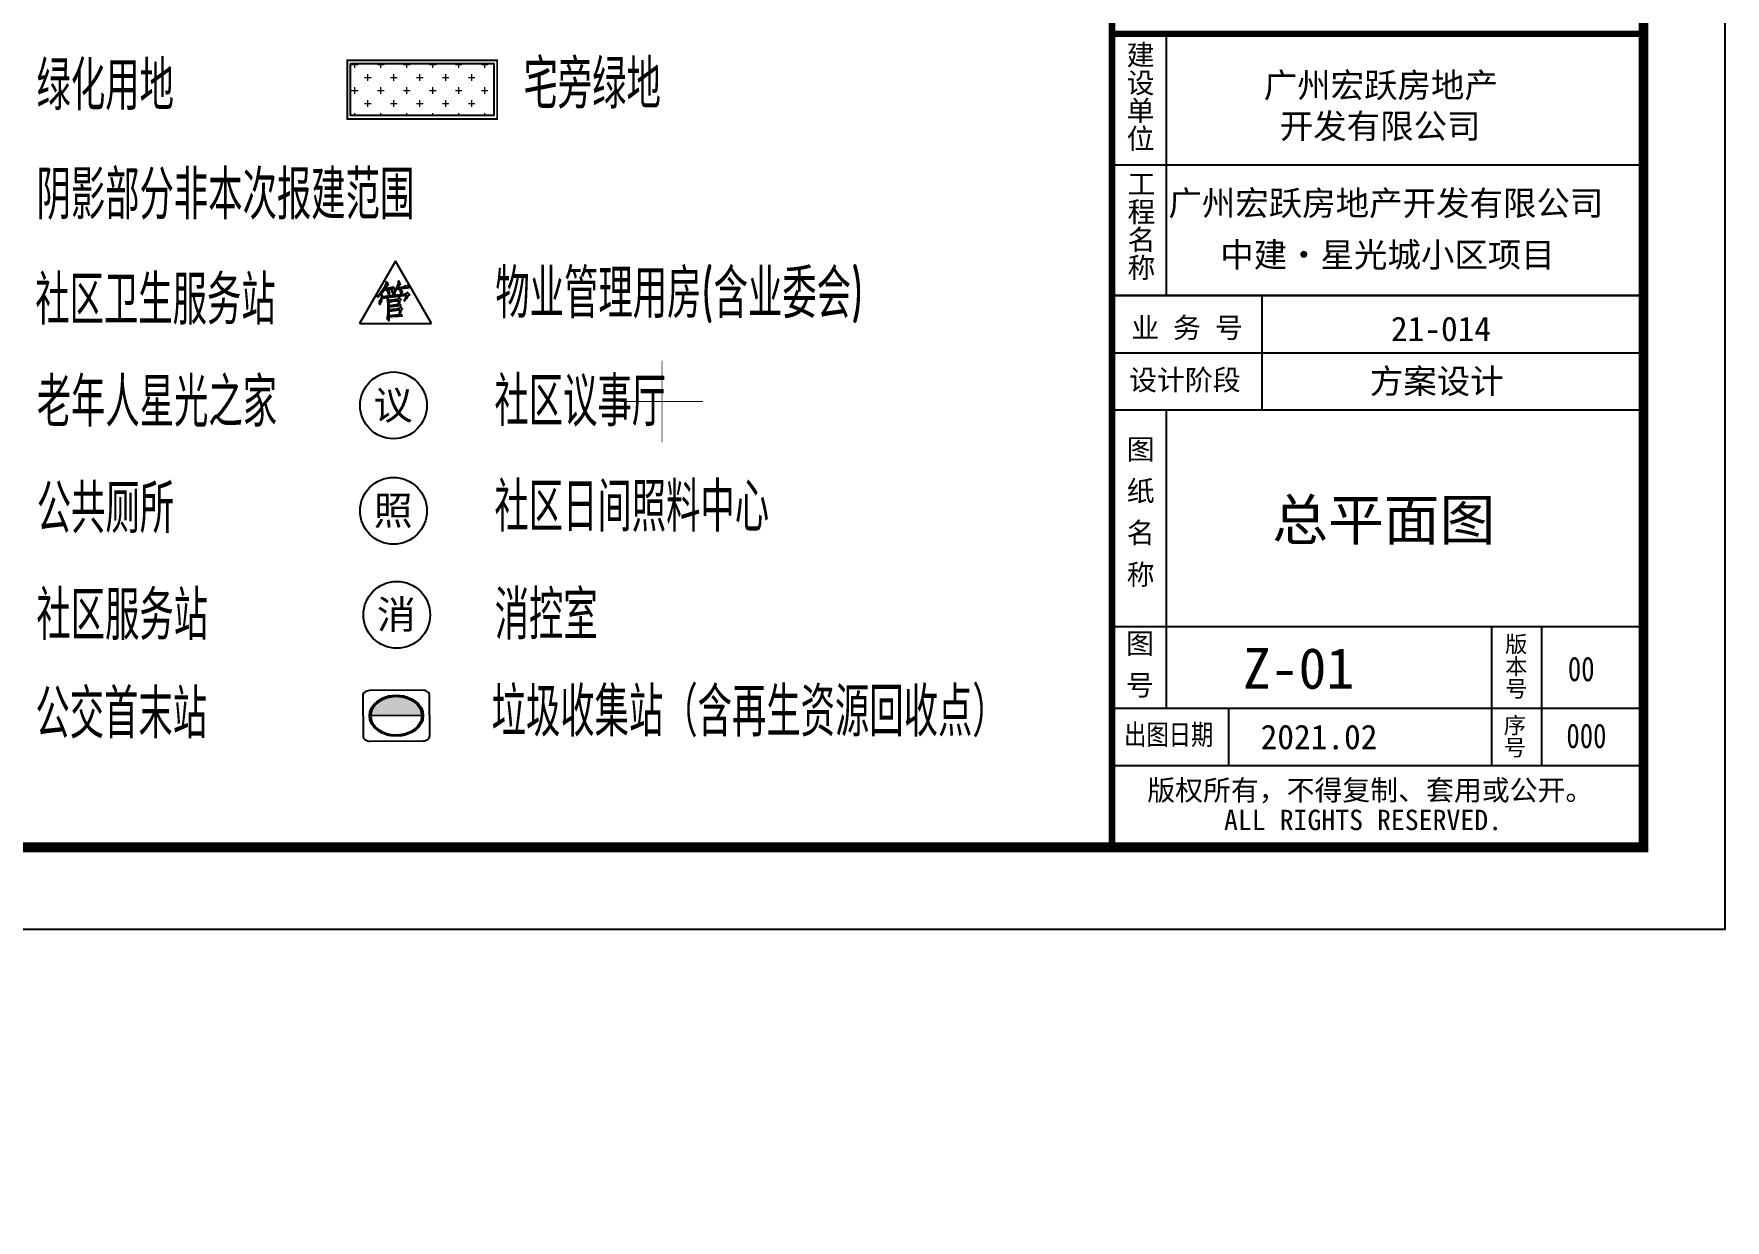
# Model space of a CAD drawing. Extents: x -83084 to 31773731, y -158416 to 241421036.
# Drawn here: x 32261.6 to 32365, y 240999.9 to 241072.5 of the extents above; entities that cross this region are included whole.
import ezdxf
from ezdxf.xclip import XClip

# ---------------------------------------------------------------- set-up
doc = ezdxf.new("R2010")
doc.units = 0
doc.header["$LTSCALE"] = 1000
doc.header["$MEASUREMENT"] = 0
doc.header["$XCLIPFRAME"] = 0
doc.linetypes.add('10010', pattern=[0])
for name, color, linetype in [('1', 255, 'Continuous'), ('LANDSCAPE', 123, 'Continuous'), ('PUB_TEXT', 7, 'Continuous'), ('TITEXT', 7, 'Continuous'), ('TITLIN', 7, 'Continuous'), ('TITLIN1', 7, 'Continuous'), ('文字', 7, 'Continuous'), ('设施点', 7, 'Continuous')]:
    doc.layers.add(name, color=color, linetype=linetype)
doc.layers.add('A-ANNO-TABS-TEXT', color=7, linetype='Continuous', lineweight=15)
doc.layers.add('G-ENVT-GREN-FACI', color=71, linetype='Continuous', lineweight=9)
doc.layers.add('地形', color=7, linetype='Continuous', true_color=0x323232)
doc.styles.add('-黑体', font='simhei.ttf', dxfattribs={"width": 0.7})
doc.styles.add('ACHT', font='simhei.ttf')
doc.styles.add('DIM_3-1', font='tssdeng.shx', dxfattribs={"width": 0.7, "height": 3, "bigfont": 'hztxt.shx'})
doc.styles.add('TITLE', font='simhei.ttf')
doc.styles.add('TITXC', font='simhei.ttf')
doc.styles.add('TITXH', font='')
doc.styles.add('TITXV', font='')
doc.styles.get('TITXH').set_extended_font_data('@SimSun')
doc.styles.get('TITXV').set_extended_font_data('SimSun')

# ---------------------------------------------------------------- blocks, each defined once
blk = doc.blocks.new('jjjg')
blk.add_lwpolyline([(0, 480.18), (559, 480.18), (559, -119.54), (0, -119.54)], close=True)
blk = doc.blocks.new('*U36')
at = {"layer": '设施点', "linetype": 'Continuous'}
for p, q in [((-3.79, 5.62), (-5.32, 4.13)), ((-1.88, 6.58), (-3.79, 5.62)), ((0.23, 6.91), (-1.88, 6.58)), ((2.34, 6.58), (0.23, 6.91)), ((2.34, 6.58), (4.24, 5.62)), ((4.24, 5.62), (5.77, 4.13)), ((-6.32, 2.25), (-6.69, 0.15)), ((-6.69, 0.15), (7.15, 0.15)), ((-5.32, 4.13), (-6.32, 2.25)), ((5.77, 4.13), (6.77, 2.25)), ((6.77, 2.25), (7.15, 0.15))]:
    blk.add_line(p, q, dxfattribs=at)
for points in [[(-3.79, 5.62), (-5.32, 4.13), (5.77, 4.13)], [(-1.88, 6.58), (-3.79, 5.62), (4.24, 5.62)], [(0.23, 6.91), (-1.88, 6.58), (2.34, 6.58)], [(-6.32, 2.25), (-6.69, 0.15), (7.15, 0.15)], [(-6.69, 0.15), (-6.69, 0.15), (7.15, 0.15)], [(-5.32, 4.13), (-6.32, 2.25), (6.77, 2.25)]]:
    blk.add_solid(points, dxfattribs=at)
at = {"layer": '设施点', "linetype": 'Continuous', "extrusion": (0, 0, -1)}
for points in [[(3.79, 5.62), (-4.24, 5.62), (-5.77, 4.13)], [(1.88, 6.58), (-2.34, 6.58), (-4.24, 5.62)], [(6.32, 2.25), (-6.77, 2.25), (-7.15, 0.15)], [(5.32, 4.13), (-5.77, 4.13), (-6.77, 2.25)]]:
    blk.add_solid(points, dxfattribs=at)
blk = doc.blocks.new('*U37')
at = {"layer": '设施点', "linetype": 'Continuous'}
for p, q in [((-4.31, 5.59), (-5.64, 4.25)), ((-3.84, 5.59), (-5.18, 4.25)), ((-4.04, 5.86), (-4.31, 5.59)), ((-2.64, 6.57), (-4.04, 5.86)), ((-3.31, 5.86), (-3.84, 5.59)), ((-1.91, 6.57), (-3.31, 5.86)), ((-2.02, 6.89), (-2.64, 6.57)), ((-1.87, 6.91), (-2.02, 6.89)), ((0.09, 6.89), (-1.91, 6.57)), ((0.23, 7.24), (-1.87, 6.91)), ((0.23, 6.91), (0.09, 6.89)), ((2.33, 6.91), (0.23, 7.24)), ((0.23, 6.91), (0.37, 6.89)), ((0.37, 6.89), (2.37, 6.57)), ((2.33, 6.91), (2.47, 6.89)), ((2.37, 6.57), (3.77, 5.86)), ((2.47, 6.89), (3.09, 6.57)), ((3.09, 6.57), (4.49, 5.86)), ((3.77, 5.86), (4.3, 5.59)), ((4.3, 5.59), (5.63, 4.25)), ((4.49, 5.86), (4.76, 5.59)), ((4.76, 5.59), (6.1, 4.25)), ((-6.69, 2.13), (-7.03, -0.01)), ((-6.36, 2.13), (-6.7, -0.01)), ((-6.67, 2.23), (-6.69, 2.13)), ((-5.74, 4.06), (-6.67, 2.23)), ((-6.3, 2.23), (-6.36, 2.13)), ((-5.37, 4.06), (-6.3, 2.23)), ((-5.64, 4.25), (-5.74, 4.06)), ((-5.18, 4.25), (-5.37, 4.06)), ((5.63, 4.25), (5.83, 4.06)), ((5.83, 4.06), (6.76, 2.23)), ((6.1, 4.25), (6.2, 4.06)), ((6.2, 4.06), (7.13, 2.23)), ((6.76, 2.23), (6.81, 2.13)), ((6.81, 2.13), (7.15, -0.01)), ((7.13, 2.23), (7.14, 2.13)), ((7.14, 2.13), (7.48, -0.01)), ((-7.03, -0.01), (-6.69, -2.15)), ((-6.7, -0.01), (-6.36, -2.15)), ((-6.69, -2.15), (-6.67, -2.26)), ((-6.67, -2.26), (-5.74, -4.08)), ((-6.36, -2.15), (-6.3, -2.26)), ((-6.3, -2.26), (-5.37, -4.08)), ((-5.74, -4.08), (-5.64, -4.28)), ((-5.64, -4.28), (-4.31, -5.61)), ((-5.37, -4.08), (-5.18, -4.28)), ((-5.18, -4.28), (-3.84, -5.61)), ((5.63, -4.28), (4.3, -5.61)), ((6.1, -4.28), (4.76, -5.61)), ((5.83, -4.08), (5.63, -4.28)), ((6.76, -2.26), (5.83, -4.08)), ((6.2, -4.08), (6.1, -4.28)), ((7.13, -2.26), (6.2, -4.08)), ((6.81, -2.15), (6.76, -2.26)), ((7.15, -0.01), (6.81, -2.15)), ((7.14, -2.15), (7.13, -2.26)), ((7.48, -0.01), (7.14, -2.15)), ((-4.31, -5.61), (-4.04, -5.88)), ((-4.04, -5.88), (-2.64, -6.6)), ((-3.84, -5.61), (-3.31, -5.88)), ((-3.31, -5.88), (-1.91, -6.6)), ((-2.64, -6.6), (-2.02, -6.91)), ((-2.02, -6.91), (-1.87, -6.94)), ((-1.91, -6.6), (0.09, -6.91)), ((0.23, -7.27), (-1.87, -6.94)), ((2.33, -6.94), (0.23, -7.27)), ((2.37, -6.6), (0.37, -6.91)), ((2.47, -6.91), (2.33, -6.94)), ((3.77, -5.88), (2.37, -6.6)), ((3.09, -6.6), (2.47, -6.91)), ((4.49, -5.88), (3.09, -6.6)), ((4.3, -5.61), (3.77, -5.88)), ((4.76, -5.61), (4.49, -5.88))]:
    blk.add_line(p, q, dxfattribs=at)
for points in [[(-4.31, 5.59), (-5.64, 4.25), (-5.18, 4.25)], [(-4.04, 5.86), (-4.31, 5.59), (-3.84, 5.59)], [(-2.64, 6.57), (-4.04, 5.86), (-3.31, 5.86)], [(-2.02, 6.89), (-2.64, 6.57), (-1.91, 6.57)], [(-1.87, 6.91), (-2.02, 6.89), (0.09, 6.89)], [(0.23, 7.24), (-1.87, 6.91), (2.33, 6.91)], [(0.23, 6.91), (0.37, 6.89), (2.47, 6.89)], [(0.37, 6.89), (2.37, 6.57), (3.09, 6.57)], [(2.37, 6.57), (3.77, 5.86), (4.49, 5.86)], [(3.77, 5.86), (4.3, 5.59), (4.76, 5.59)], [(4.3, 5.59), (5.63, 4.25), (6.1, 4.25)], [(-6.69, 2.13), (-7.03, -0.01), (-6.7, -0.01)], [(-6.67, 2.23), (-6.69, 2.13), (-6.36, 2.13)], [(-5.74, 4.06), (-6.67, 2.23), (-6.3, 2.23)], [(-5.64, 4.25), (-5.74, 4.06), (-5.37, 4.06)], [(5.63, 4.25), (5.83, 4.06), (6.2, 4.06)], [(5.83, 4.06), (6.76, 2.23), (7.13, 2.23)], [(6.76, 2.23), (6.81, 2.13), (7.14, 2.13)], [(6.81, 2.13), (7.15, -0.01), (7.48, -0.01)], [(-7.03, -0.01), (-6.69, -2.15), (-6.36, -2.15)], [(-6.69, -2.15), (-6.67, -2.26), (-6.3, -2.26)], [(-6.67, -2.26), (-5.74, -4.08), (-5.37, -4.08)], [(-5.74, -4.08), (-5.64, -4.28), (-5.18, -4.28)], [(-5.64, -4.28), (-4.31, -5.61), (-3.84, -5.61)], [(5.63, -4.28), (4.3, -5.61), (4.76, -5.61)], [(5.83, -4.08), (5.63, -4.28), (6.1, -4.28)], [(6.76, -2.26), (5.83, -4.08), (6.2, -4.08)], [(6.81, -2.15), (6.76, -2.26), (7.13, -2.26)], [(7.15, -0.01), (6.81, -2.15), (7.14, -2.15)], [(-4.31, -5.61), (-4.04, -5.88), (-3.31, -5.88)], [(-4.04, -5.88), (-2.64, -6.6), (-1.91, -6.6)], [(-2.64, -6.6), (-2.02, -6.91), (0.09, -6.91)], [(-2.02, -6.91), (-1.87, -6.94), (0.23, -6.94)], [(0.37, -6.91), (0.23, -6.94), (2.33, -6.94)], [(2.37, -6.6), (0.37, -6.91), (2.47, -6.91)], [(3.77, -5.88), (2.37, -6.6), (3.09, -6.6)], [(4.3, -5.61), (3.77, -5.88), (4.49, -5.88)]]:
    blk.add_solid(points, dxfattribs=at)
at = {"layer": '设施点', "linetype": 'Continuous', "extrusion": (0, 0, -1)}
for points in [[(4.31, 5.59), (3.84, 5.59), (5.18, 4.25)], [(4.04, 5.86), (3.31, 5.86), (3.84, 5.59)], [(2.64, 6.57), (1.91, 6.57), (3.31, 5.86)], [(2.02, 6.89), (-0.09, 6.89), (1.91, 6.57)], [(1.87, 6.91), (-0.23, 6.91), (-0.09, 6.89)], [(-0.23, 6.91), (-2.33, 6.91), (-2.47, 6.89)], [(-0.37, 6.89), (-2.47, 6.89), (-3.09, 6.57)], [(-2.37, 6.57), (-3.09, 6.57), (-4.49, 5.86)], [(-3.77, 5.86), (-4.49, 5.86), (-4.76, 5.59)], [(-4.3, 5.59), (-4.76, 5.59), (-6.1, 4.25)], [(6.69, 2.13), (6.36, 2.13), (6.7, -0.01)], [(6.67, 2.23), (6.3, 2.23), (6.36, 2.13)], [(5.74, 4.06), (5.37, 4.06), (6.3, 2.23)], [(5.64, 4.25), (5.18, 4.25), (5.37, 4.06)], [(-5.63, 4.25), (-6.1, 4.25), (-6.2, 4.06)], [(-5.83, 4.06), (-6.2, 4.06), (-7.13, 2.23)], [(-6.76, 2.23), (-7.13, 2.23), (-7.14, 2.13)], [(-6.81, 2.13), (-7.14, 2.13), (-7.48, -0.01)], [(7.03, -0.01), (6.7, -0.01), (6.36, -2.15)], [(6.69, -2.15), (6.36, -2.15), (6.3, -2.26)], [(6.67, -2.26), (6.3, -2.26), (5.37, -4.08)], [(5.74, -4.08), (5.37, -4.08), (5.18, -4.28)], [(5.64, -4.28), (5.18, -4.28), (3.84, -5.61)], [(-5.63, -4.28), (-6.1, -4.28), (-4.76, -5.61)], [(-5.83, -4.08), (-6.2, -4.08), (-6.1, -4.28)], [(-6.76, -2.26), (-7.13, -2.26), (-6.2, -4.08)], [(-6.81, -2.15), (-7.14, -2.15), (-7.13, -2.26)], [(-7.15, -0.01), (-7.48, -0.01), (-7.14, -2.15)], [(4.31, -5.61), (3.84, -5.61), (3.31, -5.88)], [(4.04, -5.88), (3.31, -5.88), (1.91, -6.6)], [(2.64, -6.6), (1.91, -6.6), (-0.09, -6.91)], [(2.02, -6.91), (-0.09, -6.91), (-0.23, -6.94)], [(1.87, -6.94), (-2.33, -6.94), (-0.23, -7.27)], [(-0.37, -6.91), (-2.47, -6.91), (-2.33, -6.94)], [(-2.37, -6.6), (-3.09, -6.6), (-2.47, -6.91)], [(-3.77, -5.88), (-4.49, -5.88), (-3.09, -6.6)], [(-4.3, -5.61), (-4.76, -5.61), (-4.49, -5.88)]]:
    blk.add_solid(points, dxfattribs=at)
blk = doc.blocks.new('垃圾压缩站')
at = {"layer": '设施点'}
blk.add_lwpolyline([(-8.77, 7.18), (-8.77, -7.21, 0.414214), (-6.97, -9.01), (7.42, -9.01, 0.414214), (9.22, -7.21), (9.22, 7.18, 0.414214), (7.42, 8.98), (-6.97, 8.98, 0.414214)], format="xyb", close=True, dxfattribs=at)
at = {"layer": '设施点', "const_width": 0.21}
blk.add_lwpolyline([(-6.69, 0.15), (7.15, 0.15)], dxfattribs=at)
at = {"layer": '设施点'}
for radius in [7.26, 6.92]:
    blk.add_circle((0.23, -0.01), radius, dxfattribs=at)
at = {"layer": '设施点', "linetype": 'Continuous'}
for name in ['*U37', '*U36']:
    blk.add_blockref(name, (0, 0), dxfattribs=at)
blk = doc.blocks.new('A$C698B214E')
for p, q in [((2.126, 3.681), (0, 0)), ((4.251, 0), (2.126, 3.681)), ((0, 0), (4.251, 0))]:
    blk.add_line(p, q)
for points in [[(1.734, 1.689), (1.755, 1.721), (1.765, 1.752), (1.797, 1.784), (1.797, 1.815), (1.765, 1.858), (1.723, 1.931), (1.702, 1.952), (1.66, 2.005), (1.755, 2.016), (1.829, 2.026), (1.965, 2.047), (2.081, 2.058), (2.071, 2.079), (2.06, 2.089), (2.018, 2.131), (1.987, 2.142), (1.902, 2.121), (1.818, 2.1), (1.755, 2.089), (1.692, 2.079), (1.607, 2.058), (1.513, 2.047), (1.565, 2.131), (1.618, 2.205), (1.66, 2.258), (1.692, 2.279), (1.692, 2.311), (1.671, 2.353), (1.628, 2.416), (1.597, 2.469), (1.576, 2.469), (1.565, 2.395), (1.544, 2.311), (1.502, 2.205), (1.449, 2.11), (1.333, 1.921), (1.228, 1.784), (1.196, 1.752), (1.165, 1.71), (1.102, 1.657), (1.038, 1.594), (1.081, 1.552), (1.165, 1.636), (1.249, 1.731), (1.354, 1.847), (1.46, 1.973), (1.597, 1.994), (1.649, 1.9), (1.681, 1.836), (1.692, 1.773), (1.713, 1.689), (1.734, 1.689), (1.734, 1.689)], [(2.461, 1.763), (2.503, 1.794), (2.524, 1.826), (2.534, 1.847), (2.534, 1.858), (2.387, 2.047), (2.513, 2.068), (2.608, 2.079), (2.682, 2.089), (2.745, 2.1), (2.829, 2.11), (2.935, 2.121), (2.924, 2.142), (2.914, 2.163), (2.85, 2.216), (2.808, 2.226), (2.703, 2.195), (2.598, 2.153), (2.44, 2.121), (2.26, 2.11), (2.303, 2.174), (2.345, 2.237), (2.376, 2.279), (2.418, 2.321), (2.408, 2.342), (2.387, 2.384), (2.355, 2.447), (2.324, 2.5), (2.292, 2.479), (2.292, 2.426), (2.282, 2.363), (2.25, 2.289), (2.218, 2.195), (2.124, 2.005), (2.029, 1.847), (1.923, 1.942), (1.892, 1.931), (1.934, 1.847), (1.965, 1.752), (1.987, 1.7), (2.008, 1.647), (1.354, 1.573), (1.344, 1.71), (1.312, 1.71), (1.302, 1.563), (1.26, 1.436), (1.207, 1.352), (1.154, 1.31), (1.154, 1.257), (1.165, 1.194), (1.175, 1.141), (1.196, 1.12), (1.218, 1.131), (1.228, 1.152), (1.249, 1.194), (1.27, 1.247), (1.312, 1.373), (1.344, 1.489), (2.766, 1.668), (2.734, 1.584), (2.692, 1.468), (2.671, 1.426), (2.629, 1.362), (2.682, 1.341), (2.724, 1.415), (2.777, 1.478), (2.829, 1.573), (2.871, 1.615), (2.903, 1.657), (2.956, 1.689), (2.956, 1.7), (2.966, 1.7), (2.945, 1.721), (2.903, 1.773), (2.85, 1.815), (2.829, 1.836), (2.819, 1.826), (2.798, 1.794), (2.766, 1.752), (2.745, 1.742), (2.692, 1.731), (2.608, 1.721), (2.503, 1.7), (2.366, 1.678), (2.239, 1.668), (2.06, 1.647), (2.071, 1.678), (2.081, 1.7), (2.102, 1.742), (2.102, 1.763), (2.06, 1.805), (2.102, 1.868), (2.134, 1.91), (2.176, 1.963), (2.208, 2.026), (2.334, 2.047), (2.366, 1.984), (2.397, 1.91), (2.418, 1.836), (2.45, 1.763), (2.461, 1.763), (2.461, 1.763)], [(2.44, 1.067), (2.44, 1.078), (2.429, 1.099), (2.397, 1.12), (2.366, 1.152), (2.376, 1.247), (2.387, 1.32), (2.397, 1.352), (2.408, 1.373), (2.429, 1.394), (2.45, 1.405), (2.45, 1.415), (2.461, 1.426), (2.45, 1.436), (2.408, 1.478), (2.355, 1.51), (2.345, 1.52), (2.324, 1.51), (2.303, 1.478), (2.282, 1.447), (2.26, 1.426), (2.218, 1.426), (2.166, 1.415), (2.102, 1.405), (2.029, 1.394), (1.871, 1.373), (1.744, 1.352), (1.66, 1.478), (1.639, 1.468), (1.649, 1.373), (1.66, 1.257), (1.671, 1.131), (1.671, 1.015), (1.671, 0.52), (1.66, 0.467), (1.649, 0.404), (1.639, 0.351), (1.618, 0.309), (1.628, 0.288), (1.671, 0.235), (1.692, 0.214), (1.713, 0.183), (1.744, 0.183), (1.744, 0.383), (1.944, 0.404), (2.124, 0.425), (2.313, 0.435), (2.513, 0.456), (2.513, 0.467), (2.513, 0.478), (2.471, 0.509), (2.429, 0.541), (2.429, 0.593), (2.45, 0.688), (2.461, 0.762), (2.471, 0.794), (2.492, 0.815), (2.513, 0.836), (2.524, 0.846), (2.534, 0.867), (2.524, 0.888), (2.471, 0.931), (2.45, 0.952), (2.44, 0.962), (2.418, 0.952), (2.387, 0.909), (2.366, 0.888), (2.355, 0.878), (2.324, 0.878), (2.26, 0.867), (2.166, 0.846), (2.029, 0.825), (1.976, 0.825), (1.913, 0.815), (1.839, 0.804), (1.744, 0.794), (1.744, 0.983), (2.44, 1.067), (2.44, 1.067)], [(1.744, 1.268), (1.913, 1.299), (2.113, 1.331), (2.197, 1.341), (2.303, 1.341), (2.282, 1.12), (1.744, 1.036), (1.744, 1.268), (1.744, 1.268)], [(2.334, 0.52), (1.744, 0.456), (1.744, 0.72), (2.366, 0.804), (2.334, 0.52), (2.334, 0.52)]]:
    blk.add_lwpolyline(points)
blk = doc.blocks.new('2018101318123984')
at = {"layer": '文字'}
blk.add_circle((0, 0), 3.5, dxfattribs=at)
at = {"layer": '文字', "style": '-黑体'}
blk.add_attdef('厕', (-2.09, -1.47), '', height=3, dxfattribs=at)
blk = doc.blocks.new('ysdx12')
at = {"layer": '地形', "linetype": '10010', "lineweight": -3, "ltscale": 0.5, "const_width": 0.06}
for points in [[(275.93, -68.73), (275.93, -63.73)], [(273.43, -66.23), (278.43, -66.23)]]:
    blk.add_lwpolyline(points, dxfattribs=at)
blk = doc.blocks.new('TITLEA')
at = {"layer": 'TITLIN'}
for p, q in [((-5836, 9950), (-5836, 6750)), ((-6500, 8350), (0, 8350)), ((-4668, 6750), (-4668, 5350)), ((-6500, 6050), (0, 6050)), ((-6500, 5350), (0, 5350)), ((-5836, 5350), (-5836, 1700)), ((-6500, 2700), (0, 2700)), ((-1858, 2700), (-1858, 1000)), ((-1247, 2700), (-1247, 1000)), ((-6500, 1700), (0, 1700)), ((-5073, 1700), (-5073, 1000)), ((-6500, 1000), (0, 1000))]:
    blk.add_line(p, q, dxfattribs=at)
for points, const_width in [([(-6500, 21532), (-6500, 0)], 80), ([(-6500, 9950), (0, 9950)], 80), ([(-6500, 6750), (0, 6750)], 30)]:
    blk.add_lwpolyline(points, dxfattribs=dict(at, const_width=const_width))
at = {"layer": 'TITEXT', "style": 'TITXH'}
for s, height, p in [('建设单位', 250, (-6280, 9867)), ('工程名称', 250, (-6269, 8289)), ('图 纸 名 称', 250, (-6279, 5045)), ('图 号', 250, (-6287, 2669)), ('版本号', 200, (-1659, 2625)), ('序号', 200, (-1676, 1633))]:
    blk.add_text(s, height=height, rotation=270, dxfattribs=at).set_placement(p)
at = {"layer": 'TITEXT'}
for s, style, p in [('业 务 号', 'TITXV', (-6264, 6231)), ('设计阶段', 'TITXV', (-6290, 5592)), ('版权所有，不得复制、套用或公开。', 'TITLE', (-6069, 574)), ('ALL RIGHTS RESERVED.', 'TITLE', (-5130, 210))]:
    blk.add_text(s, height=250, dxfattribs=dict(at, style=style)).set_placement(p)
at = {"layer": 'TITEXT', "style": 'TITXV', "width": 0.8}
blk.add_text('出图日期', height=250, dxfattribs=at).set_placement((-6352, 1254))

msp = doc.modelspace()

# ---------------------------------------------------------------- linework, layer by layer
at = {"const_width": 0.118}
msp.add_lwpolyline([(32280.75, 241070.86), (32289.92, 241070.86), (32289.92, 241067.28), (32280.75, 241067.28)], close=True, dxfattribs=at)
msp.add_lwpolyline([(32280.95, 241070.66), (32289.72, 241070.66), (32289.72, 241067.48), (32280.95, 241067.48)], close=True)

# ---------------------------------------------------------------- block references
for name, p, xscale, yscale, zscale, rotation in [('A$C698B214E', (32281.5, 241054.77), 1.035346312932408, 1.035346312932408, 1.035346312932408, 359.9637120879023), ('垃圾压缩站', (32283.7, 241030.78), 0.2268434381701709, 0.171872193902731, 0.2268434381701709, 0.3337744042611265)]:
    msp.add_blockref(name, p, dxfattribs=dict(xscale=xscale, yscale=yscale, zscale=zscale, rotation=rotation))
at = {"layer": 'LANDSCAPE', "xscale": 0.5830878768377006, "yscale": 0.5830878768377006, "zscale": 0.5830878768377006}
for p, values in [((32283.58, 241049.76), {'厕': '议'}), ((32283.58, 241043.31), {'厕': '照'}), ((32283.78, 241036.95), {'厕': '消'})]:
    msp.add_blockref('2018101318123984', p, dxfattribs=at).add_auto_attribs(values)
at = {"layer": 'PUB_TEXT'}
ref = msp.add_blockref('jjjg', (31796.02, 241027.73), dxfattribs=at)
XClip(ref).set_block_clipping_path([(-13.0000000003, -5.0000000001), (531.4999999997, 405.4999999999)])

# ---------------------------------------------------------------- texts
at = {"layer": '1'}
for s, height, style, p in [('广州宏跃房地产', 1.5, 'TITXC', (32336.8, 241068.59)), ('开发有限公司', 1.5, 'TITXC', (32337.78, 241066.09)), ('广州宏跃房地产开发有限公司', 1.5, 'TITXC', (32330.97, 241061.38)), ('中建·星光城小区项目', 1.5, 'TITXC', (32334.14, 241058.22)), ('21-014', 1.5, 'TITXC', (32344.58, 241053.69)), ('方案设计', 1.5, 'TITXC', (32343.29, 241050.49)), ('总平面图', 2.5, 'ACHT', (32337.32, 241041.51)), ('Z-01', 2.5, 'TITXC', (32335.53, 241032.43)), ('2021.02', 1.5, 'ACHT', (32336.61, 241028.73))]:
    msp.add_text(s, height=height, dxfattribs=dict(at, style=style)).set_placement(p)
at = {"layer": '1', "style": 'ACHT', "width": 0.8}
for s, p in [('00', (32355.4, 241032.89)), ('000', (32355.31, 241028.8))]:
    msp.add_text(s, height=1.5, dxfattribs=at).set_placement(p)
at = {"layer": 'A-ANNO-TABS-TEXT', "style": 'DIM_3-1', "width": 0.7}
for s, p in [('绿化用地', (32261.75, 241067.81)), ('宅旁绿地', (32291.53, 241067.9)), ('社区卫生服务站', (32261.67, 241054.7)), ('物业管理用房(含业委会)', (32289.81, 241055.09)), ('老年人星光之家', (32261.76, 241048.45)), ('社区议事厅', (32289.75, 241048.49)), ('公共厕所', (32261.76, 241041.94)), ('社区日间照料中心', (32289.75, 241042.04)), ('社区服务站', (32261.74, 241035.41)), ('消控室', (32289.77, 241035.43)), ('公交首末站', (32261.68, 241029.39)), ('垃圾收集站（含再生资源回收点）', (32289.58, 241029.51))]:
    msp.add_text(s, height=3, dxfattribs=at).set_placement(p)

# ---------------------------------------------------------------- next in the draw order: block references
ref = msp.add_blockref('ysdx12', (32024.07, 241116.23))
XClip(ref).set_block_clipping_path([(-272.4682125144, -93.5070921242), (303.3494281587, 310.7769526536)])

# ---------------------------------------------------------------- next in the draw order: hatches: boundary and pattern name
at = {"layer": 'G-ENVT-GREN-FACI'}
h = msp.add_hatch(dxfattribs=at)
h.set_pattern_fill('CROSS', color=256, scale=0.5)
h.set_pattern_definition([(0, (0, 0), (0.79375, 0.79375), [0.396875, -1.190625]), (90, (0.1984, -0.1984), (-0.79375, 0.79375), [0.396875, -1.190625])])
h.paths.add_polyline_path([(32280.95, 241070.66), (32289.72, 241070.66), (32289.72, 241067.48), (32280.95, 241067.48)])

# ---------------------------------------------------------------- next in the draw order: linework, layer by layer
at = {"layer": 'TITLIN1'}
msp.add_lwpolyline([(31770.52, 241017.73), (32365.02, 241017.73), (32365.02, 241438.23), (31770.52, 241438.23)], close=True, dxfattribs=at)
at = {"layer": 'TITLIN1', "const_width": 0.6}
msp.add_lwpolyline([(31783.02, 241022.73), (32360.02, 241022.73), (32360.02, 241433.23), (31783.02, 241433.23)], close=True, dxfattribs=at)
msp.add_lwpolyline([(31783.02, 241022.73), (32360.02, 241022.73), (32360.02, 241433.23), (31783.02, 241433.23)], close=True, dxfattribs=at)

# ---------------------------------------------------------------- next in the draw order: block references
at = {"xscale": 0.005, "yscale": 0.005, "zscale": 0.005}
msp.add_blockref('TITLEA', (32360.02, 241022.73), dxfattribs=at)

# ---------------------------------------------------------------- next in the draw order: texts
at = {"layer": 'A-ANNO-TABS-TEXT', "style": 'DIM_3-1', "width": 0.7}
msp.add_text('阴影部分非本次报建范围', height=3, dxfattribs=at).set_placement((32261.75, 241061.13))

doc.saveas('drawing.dxf')
